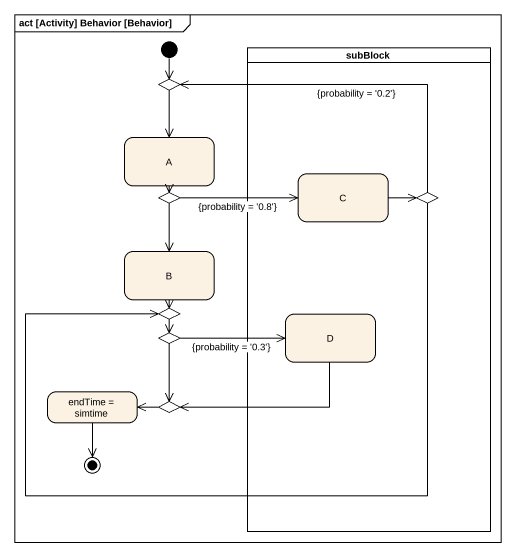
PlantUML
@startuml
mainframe act [Activity] Behavior [Behavior]
hide empty description
state choice1 <<choice>>
state subBlock <<partition>> {
  state C
  state choice3 <<choice>>
  state D
}
state A
state choice2 <<choice>>
state B
state choice4 <<choice>>
state choice5 <<choice>>
state "endTime = simtime" as endTime_simtime
state choice6 <<choice>>
[*] --> choice1
choice1 --> A
A --> choice2
choice2 -right-> C : {probability = '0.8'}
choice2 --> B
C -right-> choice3
choice3 -left-> choice1 : {probability = '0.2'}
choice3 -left-> choice4
B --> choice4
choice4 --> choice5
D -left-> choice6
choice5 -right-> D : {probability = '0.3'}
choice5 --> choice6
choice6 -left-> endTime_simtime
endTime_simtime --> [*]
@enduml
